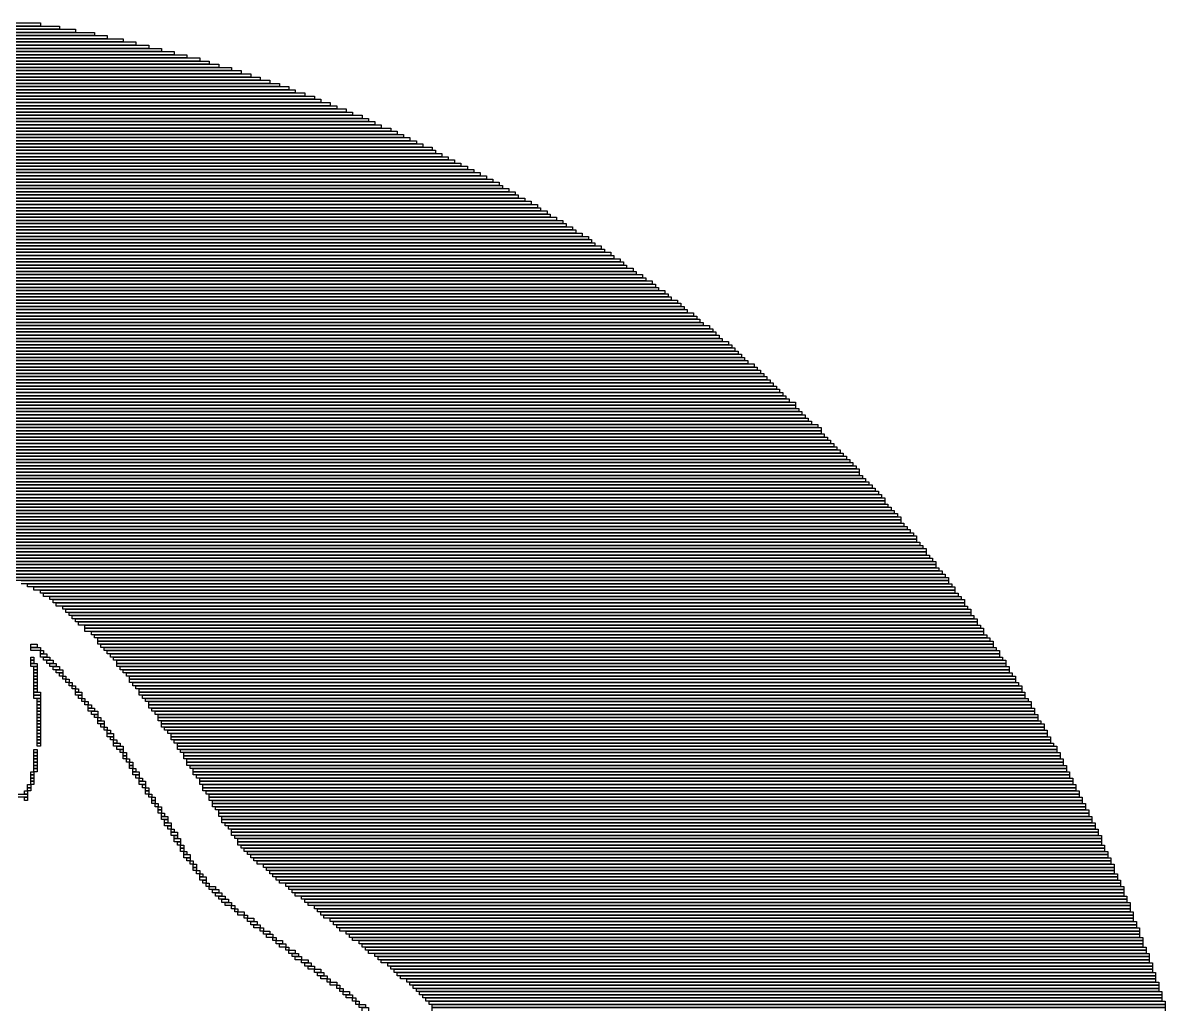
# Model space of a CAD drawing. Extents: x 62 to 962, y 58 to 965.
# Drawn here: x 582.5 to 941, y 649.5 to 959 of the extents above; entities that cross this region are included whole.
import ezdxf

# ---------------------------------------------------------------- set-up
doc = ezdxf.new("R2010")
doc.units = 0

msp = doc.modelspace()

# ---------------------------------------------------------------- linework, layer by layer
for p, q in [((427, 958), (594, 958)), ((432, 959), (588, 959)), ((588, 958), (432, 958)), ((588, 959), (588, 958)), ((594, 958), (594, 957)), ((407, 954), (614, 954)), ((411, 955), (609, 955)), ((609, 954), (411, 954)), ((416, 956), (605, 956)), ((605, 955), (416, 955)), ((421, 957), (599, 957)), ((599, 956), (421, 956)), ((594, 957), (427, 957)), ((599, 957), (599, 956)), ((605, 956), (605, 955)), ((609, 955), (609, 954)), ((614, 954), (614, 953)), ((395, 951), (626, 951)), ((399, 952), (622, 952)), ((622, 951), (399, 951)), ((403, 953), (618, 953)), ((618, 952), (403, 952)), ((614, 953), (407, 953)), ((618, 953), (618, 952)), ((622, 952), (622, 951)), ((626, 951), (626, 950)), ((381, 947), (641, 947)), ((384, 948), (638, 948)), ((638, 947), (384, 947)), ((388, 949), (634, 949)), ((634, 948), (388, 948)), ((391, 950), (630, 950)), ((630, 949), (391, 949)), ((626, 950), (395, 950)), ((630, 950), (630, 949)), ((634, 949), (634, 948)), ((638, 948), (638, 947)), ((641, 947), (641, 946)), ((369, 943), (654, 943)), ((372, 944), (651, 944)), ((651, 943), (372, 943)), ((375, 945), (648, 945)), ((648, 944), (375, 944)), ((378, 946), (644, 946)), ((644, 945), (378, 945)), ((641, 946), (381, 946)), ((644, 946), (644, 945)), ((648, 945), (648, 944)), ((651, 944), (651, 943)), ((654, 943), (654, 942)), ((360, 940), (663, 940)), ((363, 941), (660, 941)), ((660, 940), (363, 940)), ((366, 942), (657, 942)), ((657, 941), (366, 941)), ((654, 942), (369, 942)), ((657, 942), (657, 941)), ((660, 941), (660, 940)), ((663, 940), (663, 939)), ((349, 936), (674, 936)), ((352, 937), (671, 937)), ((671, 936), (352, 936)), ((355, 938), (668, 938)), ((668, 937), (355, 937)), ((358, 939), (666, 939)), ((666, 938), (358, 938)), ((663, 939), (360, 939)), ((666, 939), (666, 938)), ((668, 938), (668, 937)), ((671, 937), (671, 936)), ((674, 936), (674, 935)), ((342, 933), (681, 933)), ((344, 934), (679, 934)), ((679, 933), (344, 933)), ((347, 935), (676, 935)), ((676, 934), (347, 934)), ((674, 935), (349, 935)), ((676, 935), (676, 934)), ((679, 934), (679, 933)), ((681, 933), (681, 932)), ((332, 929), (691, 929)), ((334, 930), (689, 930)), ((689, 929), (334, 929)), ((337, 931), (686, 931)), ((686, 930), (337, 930)), ((339, 932), (684, 932)), ((684, 931), (339, 931)), ((681, 932), (342, 932)), ((684, 932), (684, 931)), ((686, 931), (686, 930)), ((689, 930), (689, 929)), ((691, 929), (691, 928)), ((323, 925), (700, 925)), ((325, 926), (698, 926)), ((698, 925), (325, 925)), ((327, 927), (695, 927)), ((695, 926), (327, 926)), ((330, 928), (693, 928)), ((693, 927), (330, 927)), ((691, 928), (332, 928)), ((693, 928), (693, 927)), ((695, 927), (695, 926)), ((698, 926), (698, 925)), ((700, 925), (700, 924)), ((316, 922), (706, 922)), ((318, 923), (704, 923)), ((704, 922), (318, 922)), ((320, 924), (702, 924)), ((702, 923), (320, 923)), ((700, 924), (323, 924)), ((702, 924), (702, 923)), ((704, 923), (704, 922)), ((706, 922), (706, 921)), ((308, 918), (714, 918)), ((310, 919), (712, 919)), ((712, 918), (310, 918)), ((312, 920), (711, 920)), ((711, 919), (312, 919)), ((314, 921), (708, 921)), ((708, 920), (314, 920)), ((706, 921), (316, 921)), ((708, 921), (708, 920)), ((711, 920), (711, 919)), ((712, 919), (712, 918)), ((714, 918), (714, 917)), ((302, 915), (720, 915)), ((304, 916), (718, 916)), ((718, 915), (304, 915)), ((306, 917), (716, 917)), ((716, 916), (306, 916)), ((714, 917), (308, 917)), ((716, 917), (716, 916)), ((718, 916), (718, 915)), ((720, 915), (720, 914)), ((295, 911), (728, 911)), ((296, 912), (726, 912)), ((726, 911), (296, 911)), ((298, 913), (724, 913)), ((724, 912), (298, 912)), ((300, 914), (722, 914)), ((722, 913), (300, 913)), ((720, 914), (302, 914)), ((722, 914), (722, 913)), ((724, 913), (724, 912)), ((726, 912), (726, 911)), ((728, 911), (728, 910)), ((289, 908), (733, 908)), ((291, 909), (732, 909)), ((732, 908), (291, 908)), ((293, 910), (730, 910)), ((730, 909), (293, 909)), ((728, 910), (295, 910)), ((730, 910), (730, 909)), ((732, 909), (732, 908)), ((733, 908), (733, 907)), ((282, 904), (740, 904)), ((284, 905), (738, 905)), ((738, 904), (284, 904)), ((286, 906), (737, 906)), ((737, 905), (286, 905)), ((287, 907), (735, 907)), ((735, 906), (287, 906)), ((733, 907), (289, 907)), ((735, 907), (735, 906)), ((737, 906), (737, 905)), ((738, 905), (738, 904)), ((740, 904), (740, 903)), ((275, 900), (747, 900)), ((277, 901), (745, 901)), ((745, 900), (277, 900)), ((278, 902), (744, 902)), ((744, 901), (278, 901)), ((280, 903), (742, 903)), ((742, 902), (280, 902)), ((740, 903), (282, 903)), ((742, 903), (742, 902)), ((744, 902), (744, 901)), ((745, 901), (745, 900)), ((747, 900), (747, 899)), ((270, 897), (752, 897)), ((272, 898), (750, 898)), ((750, 897), (272, 897)), ((273, 899), (748, 899)), ((748, 898), (273, 898)), ((747, 899), (275, 899)), ((748, 899), (748, 898)), ((750, 898), (750, 897)), ((752, 897), (752, 896)), ((264, 893), (758, 893)), ((265, 894), (756, 894)), ((756, 893), (265, 893)), ((267, 895), (755, 895)), ((755, 894), (267, 894)), ((268, 896), (753, 896)), ((753, 895), (268, 895)), ((752, 896), (270, 896)), ((753, 896), (753, 895)), ((755, 895), (755, 894)), ((756, 894), (756, 893)), ((758, 893), (758, 892)), ((258, 890), (762, 890)), ((260, 891), (761, 891)), ((761, 890), (260, 890)), ((262, 892), (760, 892)), ((760, 891), (262, 891)), ((758, 892), (264, 892)), ((760, 892), (760, 891)), ((761, 891), (761, 890)), ((762, 890), (762, 889)), ((762, 889), (258, 889)), ((262, 889), (764, 889)), ((764, 888), (262, 888)), ((264, 888), (765, 888)), ((765, 887), (264, 887)), ((266, 887), (767, 887)), ((767, 886), (266, 886)), ((267, 886), (768, 886)), ((764, 889), (764, 888)), ((765, 888), (765, 887)), ((767, 887), (767, 886)), ((768, 886), (768, 885)), ((768, 885), (267, 885)), ((269, 885), (770, 885)), ((770, 884), (269, 884)), ((270, 884), (771, 884)), ((771, 883), (270, 883)), ((272, 883), (772, 883)), ((772, 882), (272, 882)), ((273, 882), (774, 882)), ((770, 885), (770, 884)), ((771, 884), (771, 883)), ((772, 883), (772, 882)), ((774, 882), (774, 881)), ((774, 881), (273, 881)), ((275, 881), (775, 881)), ((775, 880), (275, 880)), ((276, 880), (777, 880)), ((777, 879), (276, 879)), ((278, 879), (778, 879)), ((775, 881), (775, 880)), ((777, 880), (777, 879)), ((778, 879), (778, 878)), ((778, 878), (278, 878)), ((279, 878), (780, 878)), ((780, 877), (279, 877)), ((281, 877), (781, 877)), ((781, 876), (281, 876)), ((283, 876), (782, 876)), ((782, 875), (283, 875)), ((284, 875), (784, 875)), ((780, 878), (780, 877)), ((781, 877), (781, 876)), ((782, 876), (782, 875)), ((784, 875), (784, 874)), ((784, 874), (284, 874)), ((286, 874), (785, 874)), ((785, 873), (286, 873)), ((288, 873), (786, 873)), ((786, 872), (288, 872)), ((290, 872), (788, 872)), ((785, 874), (785, 873)), ((786, 873), (786, 872)), ((788, 872), (788, 871)), ((788, 871), (290, 871)), ((291, 871), (789, 871)), ((789, 870), (291, 870)), ((293, 870), (790, 870)), ((790, 869), (293, 869)), ((295, 869), (791, 869)), ((791, 868), (295, 868)), ((297, 868), (793, 868)), ((789, 871), (789, 870)), ((790, 870), (790, 869)), ((791, 869), (791, 868)), ((793, 868), (793, 867)), ((793, 867), (297, 867)), ((298, 867), (794, 867)), ((794, 866), (298, 866)), ((300, 866), (795, 866)), ((795, 865), (300, 865)), ((302, 865), (796, 865)), ((796, 864), (302, 864)), ((304, 864), (798, 864)), ((794, 867), (794, 866)), ((795, 866), (795, 865)), ((796, 865), (796, 864)), ((798, 864), (798, 863)), ((798, 863), (304, 863)), ((305, 863), (799, 863)), ((799, 862), (305, 862)), ((307, 862), (800, 862)), ((800, 861), (307, 861)), ((309, 861), (801, 861)), ((799, 863), (799, 862)), ((800, 862), (800, 861)), ((801, 861), (801, 860)), ((801, 860), (309, 860)), ((311, 860), (802, 860)), ((802, 859), (311, 859)), ((313, 859), (804, 859)), ((804, 858), (313, 858)), ((315, 858), (805, 858)), ((805, 857), (315, 857)), ((317, 857), (806, 857)), ((802, 860), (802, 859)), ((804, 859), (804, 858)), ((805, 858), (805, 857)), ((806, 857), (806, 856)), ((806, 856), (317, 856)), ((319, 856), (807, 856)), ((807, 855), (319, 855)), ((321, 855), (808, 855)), ((808, 854), (321, 854)), ((323, 854), (809, 854)), ((807, 856), (807, 855)), ((808, 855), (808, 854)), ((809, 854), (809, 853)), ((809, 853), (323, 853)), ((325, 853), (810, 853)), ((810, 852), (325, 852)), ((327, 852), (812, 852)), ((812, 851), (327, 851)), ((329, 851), (813, 851)), ((813, 850), (329, 850)), ((331, 850), (814, 850)), ((810, 853), (810, 852)), ((812, 852), (812, 851)), ((813, 851), (813, 850)), ((814, 850), (814, 849)), ((814, 849), (331, 849)), ((333, 849), (815, 849)), ((815, 848), (333, 848)), ((336, 848), (816, 848)), ((816, 847), (336, 847)), ((441, 847), (817, 847)), ((815, 849), (815, 848)), ((816, 848), (816, 847)), ((817, 847), (817, 846)), ((817, 846), (441, 846)), ((446, 846), (818, 846)), ((818, 845), (446, 845)), ((450, 845), (819, 845)), ((819, 844), (450, 844)), ((453, 844), (820, 844)), ((820, 843), (453, 843)), ((456, 843), (821, 843)), ((818, 846), (818, 845)), ((819, 845), (819, 844)), ((820, 844), (820, 843)), ((821, 843), (821, 842)), ((821, 842), (456, 842)), ((459, 842), (822, 842)), ((822, 841), (459, 841)), ((462, 841), (823, 841)), ((823, 840), (462, 840)), ((465, 840), (825, 840)), ((825, 839), (465, 839)), ((467, 839), (825, 839)), ((822, 842), (822, 841)), ((823, 841), (823, 840)), ((825, 840), (825, 839)), ((825, 839), (825, 838)), ((825, 838), (467, 838)), ((469, 838), (826, 838)), ((826, 837), (469, 837)), ((471, 837), (827, 837)), ((827, 836), (471, 836)), ((474, 836), (828, 836)), ((826, 838), (826, 837)), ((827, 837), (827, 836)), ((828, 836), (828, 835)), ((828, 835), (474, 835)), ((476, 835), (829, 835)), ((829, 834), (476, 834)), ((478, 834), (830, 834)), ((830, 833), (478, 833)), ((480, 833), (832, 833)), ((832, 832), (480, 832)), ((482, 832), (833, 832)), ((829, 835), (829, 834)), ((830, 834), (830, 833)), ((832, 833), (832, 832)), ((833, 832), (833, 831)), ((833, 831), (482, 831)), ((484, 831), (833, 831)), ((833, 830), (484, 830)), ((486, 830), (834, 830)), ((834, 829), (486, 829)), ((487, 829), (835, 829)), ((833, 831), (833, 830)), ((834, 830), (834, 829)), ((835, 829), (835, 828)), ((835, 828), (487, 828)), ((489, 828), (836, 828)), ((836, 827), (489, 827)), ((491, 827), (837, 827)), ((837, 826), (491, 826)), ((493, 826), (838, 826)), ((838, 825), (493, 825)), ((495, 825), (839, 825)), ((836, 828), (836, 827)), ((837, 827), (837, 826)), ((838, 826), (838, 825)), ((839, 825), (839, 824)), ((839, 824), (495, 824)), ((496, 824), (840, 824)), ((840, 823), (496, 823)), ((498, 823), (841, 823)), ((841, 822), (498, 822)), ((499, 822), (842, 822)), ((842, 821), (499, 821)), ((501, 821), (843, 821)), ((840, 824), (840, 823)), ((841, 823), (841, 822)), ((842, 822), (842, 821)), ((843, 821), (843, 820)), ((843, 820), (501, 820)), ((502, 820), (844, 820)), ((844, 819), (502, 819)), ((504, 819), (845, 819)), ((845, 818), (504, 818)), ((505, 818), (845, 818)), ((844, 820), (844, 819)), ((845, 819), (845, 818)), ((845, 818), (845, 817)), ((845, 817), (505, 817)), ((506, 817), (846, 817)), ((846, 816), (506, 816)), ((508, 816), (847, 816)), ((847, 815), (508, 815)), ((509, 815), (848, 815)), ((848, 814), (509, 814)), ((511, 814), (849, 814)), ((846, 817), (846, 816)), ((847, 816), (847, 815)), ((848, 815), (848, 814)), ((849, 814), (849, 813)), ((849, 813), (511, 813)), ((512, 813), (850, 813)), ((850, 812), (512, 812)), ((513, 812), (851, 812)), ((851, 811), (513, 811)), ((515, 811), (852, 811)), ((850, 813), (850, 812)), ((851, 812), (851, 811)), ((852, 811), (852, 810)), ((852, 810), (515, 810)), ((516, 810), (853, 810)), ((853, 809), (516, 809)), ((517, 809), (853, 809)), ((853, 808), (517, 808)), ((518, 808), (854, 808)), ((854, 807), (518, 807)), ((520, 807), (855, 807)), ((853, 810), (853, 809)), ((853, 809), (853, 808)), ((854, 808), (854, 807)), ((855, 807), (855, 806)), ((855, 806), (520, 806)), ((521, 806), (856, 806)), ((856, 805), (521, 805)), ((522, 805), (857, 805)), ((857, 804), (522, 804)), ((523, 804), (858, 804)), ((856, 806), (856, 805)), ((857, 805), (857, 804)), ((858, 804), (858, 803)), ((858, 803), (523, 803)), ((524, 803), (858, 803)), ((858, 802), (524, 802)), ((526, 802), (859, 802)), ((859, 801), (526, 801)), ((527, 801), (860, 801)), ((860, 800), (527, 800)), ((528, 800), (861, 800)), ((858, 803), (858, 802)), ((859, 802), (859, 801)), ((860, 801), (860, 800)), ((861, 800), (861, 799)), ((861, 799), (528, 799)), ((529, 799), (862, 799)), ((862, 798), (529, 798)), ((530, 798), (863, 798)), ((863, 797), (530, 797)), ((531, 797), (863, 797)), ((863, 796), (531, 796)), ((532, 796), (864, 796)), ((862, 799), (862, 798)), ((863, 798), (863, 797)), ((863, 797), (863, 796)), ((864, 796), (864, 795)), ((864, 795), (532, 795)), ((533, 795), (865, 795)), ((865, 794), (533, 794)), ((534, 794), (866, 794)), ((866, 793), (534, 793)), ((535, 793), (866, 793)), ((865, 795), (865, 794)), ((866, 794), (866, 793)), ((866, 793), (866, 792)), ((866, 792), (535, 792)), ((536, 792), (867, 792)), ((867, 791), (536, 791)), ((537, 791), (868, 791)), ((868, 790), (537, 790)), ((538, 790), (869, 790)), ((869, 789), (538, 789)), ((539, 789), (869, 789)), ((867, 792), (867, 791)), ((868, 791), (868, 790)), ((869, 790), (869, 789)), ((869, 789), (869, 788)), ((869, 788), (539, 788)), ((540, 788), (870, 788)), ((870, 787), (540, 787)), ((541, 787), (871, 787)), ((871, 786), (541, 786)), ((542, 786), (872, 786)), ((870, 788), (870, 787)), ((871, 787), (871, 786)), ((872, 786), (872, 785)), ((872, 785), (542, 785)), ((579, 785), (873, 785)), ((873, 784), (579, 784)), ((582, 784), (873, 784)), ((873, 783), (582, 783)), ((584, 783), (874, 783)), ((584, 782), (584, 783)), ((874, 782), (584, 782)), ((586, 782), (875, 782)), ((586, 781), (586, 782)), ((873, 785), (873, 784)), ((873, 784), (873, 783)), ((874, 783), (874, 782)), ((875, 782), (875, 781)), ((875, 781), (586, 781)), ((588, 781), (875, 781)), ((588, 780), (588, 781)), ((875, 780), (588, 780)), ((589, 780), (876, 780)), ((589, 779), (589, 780)), ((876, 779), (589, 779)), ((591, 779), (877, 779)), ((591, 778), (591, 779)), ((877, 778), (591, 778)), ((592, 778), (878, 778)), ((592, 777), (592, 778)), ((875, 781), (875, 780)), ((876, 780), (876, 779)), ((877, 779), (877, 778)), ((878, 778), (878, 777)), ((878, 777), (592, 777)), ((593, 777), (878, 777)), ((593, 776), (593, 777)), ((878, 776), (593, 776)), ((595, 776), (879, 776)), ((595, 775), (595, 776)), ((879, 775), (595, 775)), ((596, 775), (880, 775)), ((596, 774), (596, 775)), ((878, 777), (878, 776)), ((879, 776), (879, 775)), ((880, 775), (880, 774)), ((880, 774), (596, 774)), ((597, 774), (880, 774)), ((597, 773), (597, 774)), ((880, 773), (597, 773)), ((598, 773), (881, 773)), ((598, 772), (598, 773)), ((881, 772), (598, 772)), ((599, 772), (882, 772)), ((599, 771), (599, 772)), ((882, 771), (599, 771)), ((600, 771), (882, 771)), ((600, 770), (600, 771)), ((880, 774), (880, 773)), ((881, 773), (881, 772)), ((882, 772), (882, 771)), ((882, 771), (882, 770)), ((882, 770), (600, 770)), ((602, 770), (883, 770)), ((602, 769), (602, 770)), ((883, 769), (602, 769)), ((602, 769), (884, 769)), ((602, 768), (602, 769)), ((884, 768), (602, 768)), ((604, 768), (884, 768)), ((604, 767), (604, 768)), ((883, 770), (883, 769)), ((884, 769), (884, 768)), ((884, 768), (884, 767)), ((585, 764), (587, 764)), ((585, 763), (585, 764)), ((587, 764), (587, 763)), ((884, 767), (604, 767)), ((605, 767), (885, 767)), ((605, 766), (605, 767)), ((885, 766), (605, 766)), ((606, 766), (886, 766)), ((606, 765), (606, 766)), ((886, 765), (606, 765)), ((606, 765), (887, 765)), ((606, 764), (606, 765)), ((887, 764), (606, 764)), ((607, 764), (887, 764)), ((607, 763), (607, 764)), ((885, 767), (885, 766)), ((886, 766), (886, 765)), ((887, 765), (887, 764)), ((887, 764), (887, 763)), ((587, 763), (585, 763)), ((585, 763), (588, 763)), ((585, 762), (585, 763)), ((588, 762), (585, 762)), ((588, 763), (588, 762)), ((588, 762), (589, 762)), ((588, 761), (588, 762)), ((589, 761), (588, 761)), ((588, 761), (590, 761)), ((588, 760), (588, 761)), ((589, 762), (589, 761)), ((590, 761), (590, 760)), ((887, 763), (607, 763)), ((608, 763), (888, 763)), ((608, 762), (608, 763)), ((888, 762), (608, 762)), ((609, 762), (889, 762)), ((609, 761), (609, 762)), ((889, 761), (609, 761)), ((610, 761), (889, 761)), ((610, 760), (610, 761)), ((888, 763), (888, 762)), ((889, 762), (889, 761)), ((889, 761), (889, 760)), ((585, 760), (586, 760)), ((585, 759), (585, 760)), ((586, 759), (585, 759)), ((585, 759), (586, 759)), ((585, 758), (585, 759)), ((586, 758), (585, 758)), ((585, 758), (587, 758)), ((585, 757), (585, 758)), ((587, 757), (585, 757)), ((586, 760), (586, 759)), ((586, 759), (586, 758)), ((586, 757), (587, 757)), ((586, 756), (586, 757)), ((587, 758), (587, 757)), ((587, 757), (587, 756)), ((590, 760), (588, 760)), ((589, 760), (591, 760)), ((589, 759), (589, 760)), ((591, 759), (589, 759)), ((590, 759), (592, 759)), ((590, 758), (590, 759)), ((592, 758), (590, 758)), ((591, 760), (591, 759)), ((591, 758), (593, 758)), ((591, 757), (591, 758)), ((593, 757), (591, 757)), ((592, 759), (592, 758)), ((592, 757), (594, 757)), ((592, 756), (592, 757)), ((593, 758), (593, 757)), ((594, 757), (594, 756)), ((889, 760), (610, 760)), ((611, 760), (890, 760)), ((611, 759), (611, 760)), ((890, 759), (611, 759)), ((612, 759), (891, 759)), ((612, 758), (612, 759)), ((891, 758), (612, 758)), ((612, 758), (891, 758)), ((612, 757), (612, 758)), ((891, 757), (612, 757)), ((613, 757), (892, 757)), ((613, 756), (613, 757)), ((890, 760), (890, 759)), ((891, 759), (891, 758)), ((891, 758), (891, 757)), ((892, 757), (892, 756)), ((587, 756), (586, 756)), ((586, 756), (587, 756)), ((586, 755), (586, 756)), ((587, 755), (586, 755)), ((586, 755), (587, 755)), ((586, 754), (586, 755)), ((587, 754), (586, 754)), ((586, 754), (587, 754)), ((586, 753), (586, 754)), ((587, 753), (586, 753)), ((586, 753), (587, 753)), ((586, 752), (586, 753)), ((587, 756), (587, 755)), ((587, 755), (587, 754)), ((587, 754), (587, 753)), ((587, 753), (587, 752)), ((594, 756), (592, 756)), ((593, 756), (595, 756)), ((593, 755), (593, 756)), ((595, 755), (593, 755)), ((594, 755), (595, 755)), ((594, 754), (594, 755)), ((595, 754), (594, 754)), ((595, 756), (595, 755)), ((595, 755), (595, 754)), ((595, 754), (596, 754)), ((595, 753), (595, 754)), ((596, 753), (595, 753)), ((596, 754), (596, 753)), ((596, 753), (597, 753)), ((596, 752), (596, 753)), ((597, 753), (597, 752)), ((892, 756), (613, 756)), ((614, 756), (892, 756)), ((614, 755), (614, 756)), ((892, 755), (614, 755)), ((615, 755), (893, 755)), ((615, 754), (615, 755)), ((893, 754), (615, 754)), ((616, 754), (894, 754)), ((616, 753), (616, 754)), ((894, 753), (616, 753)), ((616, 753), (894, 753)), ((616, 752), (616, 753)), ((892, 756), (892, 755)), ((893, 755), (893, 754)), ((894, 754), (894, 753)), ((894, 753), (894, 752)), ((587, 752), (586, 752)), ((586, 752), (587, 752)), ((586, 751), (586, 752)), ((587, 751), (586, 751)), ((586, 751), (587, 751)), ((586, 750), (586, 751)), ((587, 750), (586, 750)), ((586, 750), (587, 750)), ((586, 749), (586, 750)), ((587, 752), (587, 751)), ((587, 751), (587, 750)), ((587, 750), (587, 749)), ((597, 752), (596, 752)), ((597, 752), (598, 752)), ((597, 751), (597, 752)), ((598, 751), (597, 751)), ((598, 752), (598, 751)), ((598, 751), (599, 751)), ((598, 750), (598, 751)), ((599, 750), (598, 750)), ((599, 751), (599, 750)), ((599, 750), (600, 750)), ((599, 749), (599, 750)), ((600, 750), (600, 749)), ((894, 752), (616, 752)), ((617, 752), (895, 752)), ((617, 751), (617, 752)), ((895, 751), (617, 751)), ((618, 751), (896, 751)), ((618, 750), (618, 751)), ((896, 750), (618, 750)), ((619, 750), (896, 750)), ((619, 749), (619, 750)), ((895, 752), (895, 751)), ((896, 751), (896, 750)), ((896, 750), (896, 749)), ((587, 749), (586, 749)), ((586, 749), (588, 749)), ((586, 748), (586, 749)), ((588, 748), (586, 748)), ((586, 748), (588, 748)), ((586, 747), (586, 748)), ((588, 747), (586, 747)), ((587, 747), (588, 747)), ((587, 746), (587, 747)), ((588, 746), (587, 746)), ((587, 746), (588, 746)), ((587, 745), (587, 746)), ((588, 749), (588, 748)), ((588, 748), (588, 747)), ((588, 747), (588, 746)), ((588, 746), (588, 745)), ((600, 749), (599, 749)), ((599, 749), (601, 749)), ((599, 748), (599, 749)), ((601, 748), (599, 748)), ((600, 748), (601, 748)), ((600, 747), (600, 748)), ((601, 747), (600, 747)), ((601, 749), (601, 748)), ((601, 748), (601, 747)), ((601, 747), (602, 747)), ((601, 746), (601, 747)), ((602, 746), (601, 746)), ((602, 747), (602, 746)), ((602, 746), (603, 746)), ((602, 745), (602, 746)), ((603, 746), (603, 745)), ((896, 749), (619, 749)), ((619, 749), (897, 749)), ((619, 748), (619, 749)), ((897, 748), (619, 748)), ((620, 748), (897, 748)), ((620, 747), (620, 748)), ((897, 747), (620, 747)), ((621, 747), (898, 747)), ((621, 746), (621, 747)), ((898, 746), (621, 746)), ((622, 746), (899, 746)), ((622, 745), (622, 746)), ((897, 749), (897, 748)), ((897, 748), (897, 747)), ((898, 747), (898, 746)), ((899, 746), (899, 745)), ((588, 745), (587, 745)), ((587, 745), (588, 745)), ((587, 744), (587, 745)), ((588, 744), (587, 744)), ((587, 744), (588, 744)), ((587, 743), (587, 744)), ((588, 743), (587, 743)), ((587, 743), (588, 743)), ((587, 742), (587, 743)), ((588, 745), (588, 744)), ((588, 744), (588, 743)), ((588, 743), (588, 742)), ((603, 745), (602, 745)), ((603, 745), (604, 745)), ((603, 744), (603, 745)), ((604, 744), (603, 744)), ((603, 744), (605, 744)), ((603, 743), (603, 744)), ((605, 743), (603, 743)), ((604, 745), (604, 744)), ((604, 743), (606, 743)), ((604, 742), (604, 743)), ((605, 744), (605, 743)), ((606, 743), (606, 742)), ((899, 745), (622, 745)), ((622, 745), (899, 745)), ((622, 744), (622, 745)), ((899, 744), (622, 744)), ((623, 744), (900, 744)), ((623, 743), (623, 744)), ((900, 743), (623, 743)), ((624, 743), (900, 743)), ((624, 742), (624, 743)), ((899, 745), (899, 744)), ((900, 744), (900, 743)), ((900, 743), (900, 742)), ((588, 742), (587, 742)), ((587, 742), (588, 742)), ((587, 741), (587, 742)), ((588, 741), (587, 741)), ((587, 741), (588, 741)), ((587, 740), (587, 741)), ((588, 740), (587, 740)), ((587, 740), (588, 740)), ((587, 739), (587, 740)), ((588, 739), (587, 739)), ((587, 739), (588, 739)), ((587, 738), (587, 739)), ((588, 742), (588, 741)), ((588, 741), (588, 740)), ((588, 740), (588, 739)), ((588, 739), (588, 738)), ((606, 742), (604, 742)), ((605, 742), (606, 742)), ((605, 741), (605, 742)), ((606, 741), (605, 741)), ((606, 742), (606, 741)), ((606, 741), (607, 741)), ((606, 740), (606, 741)), ((607, 740), (606, 740)), ((606, 740), (608, 740)), ((606, 739), (606, 740)), ((608, 739), (606, 739)), ((607, 741), (607, 740)), ((607, 739), (608, 739)), ((607, 738), (607, 739)), ((608, 740), (608, 739)), ((608, 739), (608, 738)), ((900, 742), (624, 742)), ((625, 742), (901, 742)), ((625, 741), (625, 742)), ((901, 741), (625, 741)), ((625, 741), (901, 741)), ((625, 740), (625, 741)), ((901, 740), (625, 740)), ((626, 740), (902, 740)), ((626, 739), (626, 740)), ((902, 739), (626, 739)), ((626, 739), (903, 739)), ((626, 738), (626, 739)), ((901, 742), (901, 741)), ((901, 741), (901, 740)), ((902, 740), (902, 739)), ((903, 739), (903, 738)), ((588, 738), (587, 738)), ((587, 738), (588, 738)), ((587, 737), (587, 738)), ((588, 737), (587, 737)), ((587, 737), (588, 737)), ((587, 736), (587, 737)), ((588, 736), (587, 736)), ((587, 736), (588, 736)), ((587, 735), (587, 736)), ((588, 735), (587, 735)), ((587, 735), (588, 735)), ((587, 734), (587, 735)), ((588, 738), (588, 737)), ((588, 737), (588, 736)), ((588, 736), (588, 735)), ((588, 735), (588, 734)), ((608, 738), (607, 738)), ((608, 738), (609, 738)), ((608, 737), (608, 738)), ((609, 737), (608, 737)), ((609, 738), (609, 737)), ((609, 737), (610, 737)), ((609, 736), (609, 737)), ((610, 736), (609, 736)), ((609, 736), (611, 736)), ((609, 735), (609, 736)), ((611, 735), (609, 735)), ((610, 737), (610, 736)), ((610, 735), (611, 735)), ((610, 734), (610, 735)), ((611, 736), (611, 735)), ((611, 735), (611, 734)), ((903, 738), (626, 738)), ((627, 738), (903, 738)), ((627, 737), (627, 738)), ((903, 737), (627, 737)), ((628, 737), (904, 737)), ((628, 736), (628, 737)), ((904, 736), (628, 736)), ((629, 736), (904, 736)), ((629, 735), (629, 736)), ((904, 735), (629, 735)), ((629, 735), (905, 735)), ((629, 734), (629, 735)), ((903, 738), (903, 737)), ((904, 737), (904, 736)), ((904, 736), (904, 735)), ((905, 735), (905, 734)), ((588, 734), (587, 734)), ((587, 734), (588, 734)), ((587, 733), (587, 734)), ((588, 733), (587, 733)), ((587, 733), (588, 733)), ((587, 732), (587, 733)), ((588, 732), (587, 732)), ((588, 734), (588, 733)), ((588, 733), (588, 732)), ((611, 734), (610, 734)), ((611, 734), (612, 734)), ((611, 733), (611, 734)), ((612, 733), (611, 733)), ((611, 733), (613, 733)), ((611, 732), (611, 733)), ((613, 732), (611, 732)), ((612, 734), (612, 733)), ((612, 732), (614, 732)), ((612, 731), (612, 732)), ((613, 733), (613, 732)), ((614, 732), (614, 731)), ((905, 734), (629, 734)), ((630, 734), (905, 734)), ((630, 733), (630, 734)), ((905, 733), (630, 733)), ((631, 733), (906, 733)), ((631, 732), (631, 733)), ((906, 732), (631, 732)), ((631, 732), (907, 732)), ((631, 731), (631, 732)), ((905, 734), (905, 733)), ((906, 733), (906, 732)), ((907, 732), (907, 731)), ((586, 731), (587, 731)), ((586, 730), (586, 731)), ((587, 730), (586, 730)), ((586, 730), (587, 730)), ((586, 729), (586, 730)), ((587, 729), (586, 729)), ((586, 729), (587, 729)), ((586, 728), (586, 729)), ((587, 728), (586, 728)), ((586, 728), (587, 728)), ((586, 727), (586, 728)), ((587, 731), (587, 730)), ((587, 730), (587, 729)), ((587, 729), (587, 728)), ((587, 728), (587, 727)), ((614, 731), (612, 731)), ((613, 731), (614, 731)), ((613, 730), (613, 731)), ((614, 730), (613, 730)), ((614, 731), (614, 730)), ((614, 730), (615, 730)), ((614, 729), (614, 730)), ((615, 729), (614, 729)), ((614, 729), (615, 729)), ((614, 728), (614, 729)), ((615, 728), (614, 728)), ((615, 730), (615, 729)), ((615, 729), (615, 728)), ((615, 728), (616, 728)), ((615, 727), (615, 728)), ((616, 728), (616, 727)), ((907, 731), (631, 731)), ((632, 731), (907, 731)), ((632, 730), (632, 731)), ((907, 730), (632, 730)), ((633, 730), (908, 730)), ((633, 729), (633, 730)), ((908, 729), (633, 729)), ((633, 729), (908, 729)), ((633, 728), (633, 729)), ((908, 728), (633, 728)), ((634, 728), (909, 728)), ((634, 727), (634, 728)), ((907, 731), (907, 730)), ((908, 730), (908, 729)), ((908, 729), (908, 728)), ((909, 728), (909, 727)), ((587, 727), (586, 727)), ((586, 727), (587, 727)), ((586, 726), (586, 727)), ((587, 726), (586, 726)), ((586, 726), (587, 726)), ((586, 725), (586, 726)), ((587, 725), (586, 725)), ((586, 725), (587, 725)), ((586, 724), (586, 725)), ((587, 727), (587, 726)), ((587, 726), (587, 725)), ((587, 725), (587, 724)), ((616, 727), (615, 727)), ((616, 727), (617, 727)), ((616, 726), (616, 727)), ((617, 726), (616, 726)), ((616, 726), (617, 726)), ((616, 725), (616, 726)), ((617, 725), (616, 725)), ((617, 727), (617, 726)), ((617, 726), (617, 725)), ((617, 725), (618, 725)), ((617, 724), (617, 725)), ((618, 725), (618, 724)), ((909, 727), (634, 727)), ((634, 727), (909, 727)), ((634, 726), (634, 727)), ((909, 726), (634, 726)), ((635, 726), (910, 726)), ((635, 725), (635, 726)), ((910, 725), (635, 725)), ((636, 725), (910, 725)), ((636, 724), (636, 725)), ((909, 727), (909, 726)), ((910, 726), (910, 725)), ((910, 725), (910, 724)), ((585, 724), (586, 724)), ((585, 723), (585, 724)), ((586, 723), (585, 723)), ((585, 723), (586, 723)), ((585, 722), (585, 723)), ((586, 722), (585, 722)), ((585, 722), (586, 722)), ((585, 721), (585, 722)), ((586, 721), (585, 721)), ((585, 721), (586, 721)), ((585, 720), (585, 721)), ((587, 724), (586, 724)), ((586, 724), (586, 723)), ((586, 723), (586, 722)), ((586, 722), (586, 721)), ((586, 721), (586, 720)), ((618, 724), (617, 724)), ((617, 724), (619, 724)), ((617, 723), (617, 724)), ((619, 723), (617, 723)), ((618, 723), (619, 723)), ((618, 722), (618, 723)), ((619, 722), (618, 722)), ((619, 724), (619, 723)), ((619, 723), (619, 722)), ((619, 722), (620, 722)), ((619, 721), (619, 722)), ((620, 721), (619, 721)), ((619, 721), (621, 721)), ((619, 720), (619, 721)), ((620, 722), (620, 721)), ((621, 721), (621, 720)), ((910, 724), (636, 724)), ((636, 724), (911, 724)), ((636, 723), (636, 724)), ((911, 723), (636, 723)), ((637, 723), (911, 723)), ((637, 722), (637, 723)), ((911, 722), (637, 722)), ((638, 722), (912, 722)), ((638, 721), (638, 722)), ((912, 721), (638, 721)), ((638, 721), (912, 721)), ((638, 720), (638, 721)), ((911, 724), (911, 723)), ((911, 723), (911, 722)), ((912, 722), (912, 721)), ((912, 721), (912, 720)), ((581, 717), (584, 717)), ((583, 718), (584, 718)), ((583, 717), (583, 718)), ((584, 717), (583, 717)), ((584, 720), (585, 720)), ((584, 719), (584, 720)), ((585, 719), (584, 719)), ((584, 719), (585, 719)), ((584, 718), (584, 719)), ((585, 718), (584, 718)), ((584, 718), (584, 717)), ((584, 717), (584, 716)), ((586, 720), (585, 720)), ((585, 720), (585, 719)), ((585, 719), (585, 718)), ((621, 720), (619, 720)), ((620, 720), (621, 720)), ((620, 719), (620, 720)), ((621, 719), (620, 719)), ((621, 720), (621, 719)), ((621, 719), (622, 719)), ((621, 718), (621, 719)), ((622, 718), (621, 718)), ((621, 718), (622, 718)), ((621, 717), (621, 718)), ((622, 717), (621, 717)), ((622, 719), (622, 718)), ((622, 718), (622, 717)), ((622, 717), (623, 717)), ((622, 716), (622, 717)), ((623, 717), (623, 716)), ((912, 720), (638, 720)), ((639, 720), (913, 720)), ((639, 719), (639, 720)), ((913, 719), (639, 719)), ((639, 719), (913, 719)), ((639, 718), (639, 719)), ((913, 718), (639, 718)), ((640, 718), (914, 718)), ((640, 717), (640, 718)), ((914, 717), (640, 717)), ((641, 717), (914, 717)), ((641, 716), (641, 717)), ((913, 720), (913, 719)), ((913, 719), (913, 718)), ((914, 718), (914, 717)), ((914, 717), (914, 716)), ((584, 716), (581, 716)), ((583, 716), (584, 716)), ((583, 715), (583, 716)), ((584, 715), (583, 715)), ((584, 716), (584, 715)), ((623, 716), (622, 716)), ((623, 716), (624, 716)), ((623, 715), (623, 716)), ((624, 715), (623, 715)), ((623, 715), (624, 715)), ((623, 714), (623, 715)), ((624, 714), (623, 714)), ((624, 716), (624, 715)), ((624, 715), (624, 714)), ((624, 714), (625, 714)), ((624, 713), (624, 714)), ((625, 714), (625, 713)), ((914, 716), (641, 716)), ((641, 716), (915, 716)), ((641, 715), (641, 716)), ((915, 715), (641, 715)), ((642, 715), (915, 715)), ((642, 714), (642, 715)), ((915, 714), (642, 714)), ((642, 714), (916, 714)), ((642, 713), (642, 714)), ((915, 716), (915, 715)), ((915, 715), (915, 714)), ((916, 714), (916, 713)), ((625, 713), (624, 713)), ((625, 713), (626, 713)), ((625, 712), (625, 713)), ((626, 712), (625, 712)), ((625, 712), (626, 712)), ((625, 711), (625, 712)), ((626, 711), (625, 711)), ((626, 713), (626, 712)), ((626, 712), (626, 711)), ((626, 711), (627, 711)), ((626, 710), (626, 711)), ((627, 710), (626, 710)), ((626, 710), (628, 710)), ((626, 709), (626, 710)), ((627, 711), (627, 710)), ((628, 710), (628, 709)), ((916, 713), (642, 713)), ((643, 713), (916, 713)), ((643, 712), (643, 713)), ((916, 712), (643, 712)), ((644, 712), (917, 712)), ((644, 711), (644, 712)), ((917, 711), (644, 711)), ((644, 711), (917, 711)), ((644, 710), (644, 711)), ((917, 710), (644, 710)), ((645, 710), (918, 710)), ((645, 709), (645, 710)), ((916, 713), (916, 712)), ((917, 712), (917, 711)), ((917, 711), (917, 710)), ((918, 710), (918, 709)), ((628, 709), (626, 709)), ((627, 709), (628, 709)), ((627, 708), (627, 709)), ((628, 708), (627, 708)), ((627, 708), (629, 708)), ((627, 707), (627, 708)), ((629, 707), (627, 707)), ((628, 709), (628, 708)), ((628, 707), (629, 707)), ((628, 706), (628, 707)), ((629, 708), (629, 707)), ((629, 707), (629, 706)), ((918, 709), (645, 709)), ((645, 709), (918, 709)), ((645, 708), (645, 709)), ((918, 708), (645, 708)), ((646, 708), (919, 708)), ((646, 707), (646, 708)), ((919, 707), (646, 707)), ((647, 707), (919, 707)), ((647, 706), (647, 707)), ((918, 709), (918, 708)), ((919, 708), (919, 707)), ((919, 707), (919, 706)), ((629, 706), (628, 706)), ((629, 706), (630, 706)), ((629, 705), (629, 706)), ((630, 705), (629, 705)), ((629, 705), (631, 705)), ((629, 704), (629, 705)), ((631, 704), (629, 704)), ((630, 706), (630, 705)), ((630, 704), (631, 704)), ((630, 703), (630, 704)), ((631, 703), (630, 703)), ((630, 703), (632, 703)), ((630, 702), (630, 703)), ((631, 705), (631, 704)), ((631, 704), (631, 703)), ((632, 703), (632, 702)), ((919, 706), (647, 706)), ((648, 706), (920, 706)), ((648, 705), (648, 706)), ((920, 705), (648, 705)), ((648, 705), (920, 705)), ((648, 704), (648, 705)), ((920, 704), (648, 704)), ((649, 704), (921, 704)), ((649, 703), (649, 704)), ((921, 703), (649, 703)), ((650, 703), (921, 703)), ((650, 702), (650, 703)), ((920, 706), (920, 705)), ((920, 705), (920, 704)), ((921, 704), (921, 703)), ((921, 703), (921, 702)), ((632, 702), (630, 702)), ((631, 702), (632, 702)), ((631, 701), (631, 702)), ((632, 701), (631, 701)), ((632, 702), (632, 701)), ((632, 701), (633, 701)), ((632, 700), (632, 701)), ((633, 700), (632, 700)), ((632, 700), (633, 700)), ((632, 699), (632, 700)), ((633, 701), (633, 700)), ((633, 700), (633, 699)), ((921, 702), (650, 702)), ((650, 702), (921, 702)), ((650, 701), (650, 702)), ((921, 701), (650, 701)), ((651, 701), (922, 701)), ((651, 700), (651, 701)), ((922, 700), (651, 700)), ((652, 700), (922, 700)), ((652, 699), (652, 700)), ((921, 702), (921, 701)), ((922, 701), (922, 700)), ((922, 700), (922, 699)), ((633, 699), (632, 699)), ((633, 699), (634, 699)), ((633, 698), (633, 699)), ((634, 698), (633, 698)), ((633, 698), (635, 698)), ((633, 697), (633, 698)), ((635, 697), (633, 697)), ((634, 699), (634, 698)), ((634, 697), (635, 697)), ((634, 696), (634, 697)), ((635, 696), (634, 696)), ((635, 698), (635, 697)), ((635, 697), (635, 696)), ((635, 696), (636, 696)), ((635, 695), (635, 696)), ((636, 696), (636, 695)), ((922, 699), (652, 699)), ((653, 699), (923, 699)), ((653, 698), (653, 699)), ((923, 698), (653, 698)), ((654, 698), (923, 698)), ((654, 697), (654, 698)), ((923, 697), (654, 697)), ((655, 697), (924, 697)), ((655, 696), (655, 697)), ((924, 696), (655, 696)), ((656, 696), (924, 696)), ((656, 695), (656, 696)), ((923, 699), (923, 698)), ((923, 698), (923, 697)), ((924, 697), (924, 696)), ((924, 696), (924, 695)), ((636, 695), (635, 695)), ((636, 695), (637, 695)), ((636, 694), (636, 695)), ((637, 694), (636, 694)), ((636, 694), (637, 694)), ((636, 693), (636, 694)), ((637, 693), (636, 693)), ((637, 695), (637, 694)), ((637, 694), (637, 693)), ((637, 693), (638, 693)), ((637, 692), (637, 693)), ((638, 692), (637, 692)), ((638, 693), (638, 692)), ((638, 692), (639, 692)), ((638, 691), (638, 692)), ((639, 692), (639, 691)), ((924, 695), (656, 695)), ((658, 695), (925, 695)), ((658, 694), (658, 695)), ((925, 694), (658, 694)), ((659, 694), (925, 694)), ((659, 693), (659, 694)), ((925, 693), (659, 693)), ((660, 693), (925, 693)), ((660, 692), (660, 693)), ((925, 692), (660, 692)), ((661, 692), (926, 692)), ((661, 691), (661, 692)), ((925, 695), (925, 694)), ((925, 694), (925, 693)), ((925, 693), (925, 692)), ((926, 692), (926, 691)), ((639, 691), (638, 691)), ((638, 691), (640, 691)), ((638, 690), (638, 691)), ((640, 690), (638, 690)), ((639, 690), (640, 690)), ((639, 689), (639, 690)), ((640, 689), (639, 689)), ((640, 691), (640, 690)), ((640, 690), (640, 689)), ((640, 689), (641, 689)), ((640, 688), (640, 689)), ((641, 689), (641, 688)), ((926, 691), (661, 691)), ((662, 691), (926, 691)), ((662, 690), (662, 691)), ((926, 690), (662, 690)), ((663, 690), (927, 690)), ((663, 689), (663, 690)), ((927, 689), (663, 689)), ((665, 689), (927, 689)), ((665, 688), (665, 689)), ((926, 691), (926, 690)), ((927, 690), (927, 689)), ((927, 689), (927, 688)), ((641, 688), (640, 688)), ((641, 688), (643, 688)), ((641, 687), (641, 688)), ((643, 687), (641, 687)), ((642, 687), (644, 687)), ((642, 686), (642, 687)), ((644, 686), (642, 686)), ((643, 688), (643, 687)), ((643, 686), (645, 686)), ((643, 685), (643, 686)), ((645, 685), (643, 685)), ((644, 687), (644, 686)), ((644, 685), (646, 685)), ((644, 684), (644, 685)), ((645, 686), (645, 685)), ((646, 685), (646, 684)), ((927, 688), (665, 688)), ((666, 688), (928, 688)), ((666, 687), (666, 688)), ((928, 687), (666, 687)), ((667, 687), (928, 687)), ((667, 686), (667, 687)), ((928, 686), (667, 686)), ((668, 686), (928, 686)), ((668, 685), (668, 686)), ((928, 685), (668, 685)), ((670, 685), (929, 685)), ((670, 684), (670, 685)), ((928, 688), (928, 687)), ((928, 687), (928, 686)), ((928, 686), (928, 685)), ((929, 685), (929, 684)), ((646, 684), (644, 684)), ((645, 684), (647, 684)), ((645, 683), (645, 684)), ((647, 683), (645, 683)), ((646, 683), (648, 683)), ((646, 682), (646, 683)), ((648, 682), (646, 682)), ((647, 684), (647, 683)), ((648, 683), (648, 682)), ((648, 682), (649, 682)), ((648, 681), (648, 682)), ((649, 682), (649, 681)), ((929, 684), (670, 684)), ((671, 684), (929, 684)), ((671, 683), (671, 684)), ((929, 683), (671, 683)), ((672, 683), (930, 683)), ((672, 682), (672, 683)), ((930, 682), (672, 682)), ((674, 682), (930, 682)), ((674, 681), (674, 682)), ((929, 684), (929, 683)), ((930, 683), (930, 682)), ((930, 682), (930, 681)), ((649, 681), (648, 681)), ((649, 681), (650, 681)), ((649, 680), (649, 681)), ((650, 680), (649, 680)), ((650, 681), (650, 680)), ((650, 680), (652, 680)), ((650, 679), (650, 680)), ((652, 679), (650, 679)), ((652, 680), (652, 679)), ((652, 679), (653, 679)), ((652, 678), (652, 679)), ((653, 678), (652, 678)), ((653, 679), (653, 678)), ((653, 678), (655, 678)), ((653, 677), (653, 678)), ((655, 678), (655, 677)), ((930, 681), (674, 681)), ((675, 681), (930, 681)), ((675, 680), (675, 681)), ((930, 680), (675, 680)), ((676, 680), (931, 680)), ((676, 679), (676, 680)), ((931, 679), (676, 679)), ((677, 679), (931, 679)), ((677, 678), (677, 679)), ((931, 678), (677, 678)), ((679, 678), (931, 678)), ((679, 677), (679, 678)), ((930, 681), (930, 680)), ((931, 680), (931, 679)), ((931, 679), (931, 678)), ((931, 678), (931, 677)), ((655, 677), (653, 677)), ((654, 677), (656, 677)), ((654, 676), (654, 677)), ((656, 676), (654, 676)), ((655, 676), (657, 676)), ((655, 675), (655, 676)), ((657, 675), (655, 675)), ((656, 677), (656, 676)), ((657, 676), (657, 675)), ((657, 675), (658, 675)), ((657, 674), (657, 675)), ((658, 674), (657, 674)), ((658, 675), (658, 674)), ((658, 674), (660, 674)), ((658, 673), (658, 674)), ((660, 674), (660, 673)), ((931, 677), (679, 677)), ((680, 677), (932, 677)), ((680, 676), (680, 677)), ((932, 676), (680, 676)), ((681, 676), (932, 676)), ((681, 675), (681, 676)), ((932, 675), (681, 675)), ((682, 675), (933, 675)), ((682, 674), (682, 675)), ((933, 674), (682, 674)), ((684, 674), (933, 674)), ((684, 673), (684, 674)), ((932, 677), (932, 676)), ((932, 676), (932, 675)), ((933, 675), (933, 674)), ((933, 674), (933, 673)), ((660, 673), (658, 673)), ((659, 673), (661, 673)), ((659, 672), (659, 673)), ((661, 672), (659, 672)), ((661, 673), (661, 672)), ((661, 672), (662, 672)), ((661, 671), (661, 672)), ((662, 671), (661, 671)), ((662, 672), (662, 671)), ((662, 671), (664, 671)), ((662, 670), (662, 671)), ((664, 671), (664, 670)), ((933, 673), (684, 673)), ((685, 673), (933, 673)), ((685, 672), (685, 673)), ((933, 672), (685, 672)), ((686, 672), (934, 672)), ((686, 671), (686, 672)), ((934, 671), (686, 671)), ((688, 671), (934, 671)), ((688, 670), (688, 671)), ((933, 673), (933, 672)), ((934, 672), (934, 671)), ((934, 671), (934, 670)), ((664, 670), (662, 670)), ((663, 670), (665, 670)), ((663, 669), (663, 670)), ((665, 669), (663, 669)), ((665, 670), (665, 669)), ((665, 669), (666, 669)), ((665, 668), (665, 669)), ((666, 668), (665, 668)), ((666, 669), (666, 668)), ((666, 668), (668, 668)), ((666, 667), (666, 668)), ((668, 667), (666, 667)), ((667, 667), (669, 667)), ((667, 666), (667, 667)), ((668, 668), (668, 667)), ((669, 667), (669, 666)), ((934, 670), (688, 670)), ((689, 670), (934, 670)), ((689, 669), (689, 670)), ((934, 669), (689, 669)), ((690, 669), (935, 669)), ((690, 668), (690, 669)), ((935, 668), (690, 668)), ((691, 668), (935, 668)), ((691, 667), (691, 668)), ((935, 667), (691, 667)), ((693, 667), (936, 667)), ((693, 666), (693, 667)), ((934, 670), (934, 669)), ((935, 669), (935, 668)), ((935, 668), (935, 667)), ((936, 667), (936, 666)), ((669, 666), (667, 666)), ((668, 666), (670, 666)), ((668, 665), (668, 666)), ((670, 665), (668, 665)), ((670, 666), (670, 665)), ((670, 665), (672, 665)), ((670, 664), (670, 665)), ((672, 664), (670, 664)), ((671, 664), (673, 664)), ((671, 663), (671, 664)), ((672, 665), (672, 664)), ((673, 664), (673, 663)), ((936, 666), (693, 666)), ((694, 666), (936, 666)), ((694, 665), (694, 666)), ((936, 665), (694, 665)), ((695, 665), (936, 665)), ((695, 664), (695, 665)), ((936, 664), (695, 664)), ((697, 664), (937, 664)), ((697, 663), (697, 664)), ((936, 666), (936, 665)), ((936, 665), (936, 664)), ((937, 664), (937, 663)), ((673, 663), (671, 663)), ((672, 663), (674, 663)), ((672, 662), (672, 663)), ((674, 662), (672, 662)), ((674, 663), (674, 662)), ((674, 662), (676, 662)), ((674, 661), (674, 662)), ((676, 661), (674, 661)), ((675, 661), (677, 661)), ((675, 660), (675, 661)), ((677, 660), (675, 660)), ((676, 662), (676, 661)), ((676, 660), (678, 660)), ((676, 659), (676, 660)), ((677, 661), (677, 660)), ((678, 660), (678, 659)), ((937, 663), (697, 663)), ((698, 663), (937, 663)), ((698, 662), (698, 663)), ((937, 662), (698, 662)), ((699, 662), (937, 662)), ((699, 661), (699, 662)), ((937, 661), (699, 661)), ((700, 661), (938, 661)), ((700, 660), (700, 661)), ((938, 660), (700, 660)), ((701, 660), (938, 660)), ((701, 659), (701, 660)), ((937, 663), (937, 662)), ((937, 662), (937, 661)), ((938, 661), (938, 660)), ((938, 660), (938, 659)), ((678, 659), (676, 659)), ((678, 659), (679, 659)), ((678, 658), (678, 659)), ((679, 658), (678, 658)), ((679, 659), (679, 658)), ((679, 658), (681, 658)), ((679, 657), (679, 658)), ((681, 657), (679, 657)), ((681, 658), (681, 657)), ((681, 657), (682, 657)), ((681, 656), (681, 657)), ((682, 657), (682, 656)), ((938, 659), (701, 659)), ((703, 659), (938, 659)), ((703, 658), (703, 659)), ((938, 658), (703, 658)), ((704, 658), (939, 658)), ((704, 657), (704, 658)), ((939, 657), (704, 657)), ((705, 657), (939, 657)), ((705, 656), (705, 657)), ((938, 659), (938, 658)), ((939, 658), (939, 657)), ((939, 657), (939, 656)), ((682, 656), (681, 656)), ((682, 656), (683, 656)), ((682, 655), (682, 656)), ((683, 655), (682, 655)), ((683, 656), (683, 655)), ((683, 655), (685, 655)), ((683, 654), (683, 655)), ((685, 654), (683, 654)), ((684, 654), (686, 654)), ((684, 653), (684, 654)), ((686, 653), (684, 653)), ((685, 655), (685, 654)), ((686, 654), (686, 653)), ((686, 653), (687, 653)), ((686, 652), (686, 653)), ((687, 653), (687, 652)), ((939, 656), (705, 656)), ((706, 656), (939, 656)), ((706, 655), (706, 656)), ((939, 655), (706, 655)), ((707, 655), (940, 655)), ((707, 654), (707, 655)), ((940, 654), (707, 654)), ((708, 654), (940, 654)), ((708, 653), (708, 654)), ((940, 653), (708, 653)), ((709, 653), (940, 653)), ((709, 652), (709, 653)), ((939, 656), (939, 655)), ((940, 655), (940, 654)), ((940, 654), (940, 653)), ((940, 653), (940, 652)), ((687, 652), (686, 652)), ((687, 652), (688, 652)), ((687, 651), (687, 652)), ((688, 651), (687, 651)), ((688, 652), (688, 651)), ((688, 651), (690, 651)), ((688, 650), (688, 651)), ((690, 650), (688, 650)), ((689, 650), (691, 650)), ((689, 649), (689, 650)), ((690, 651), (690, 650)), ((691, 650), (691, 649)), ((940, 652), (709, 652)), ((710, 652), (941, 652)), ((710, 651), (710, 652)), ((941, 651), (710, 651)), ((711, 651), (941, 651)), ((711, 650), (711, 651)), ((941, 650), (711, 650)), ((711, 650), (941, 650)), ((711, 649), (711, 650)), ((941, 652), (941, 651)), ((941, 651), (941, 650)), ((941, 650), (941, 649))]:
    msp.add_line(p, q)

doc.saveas('drawing.dxf')
